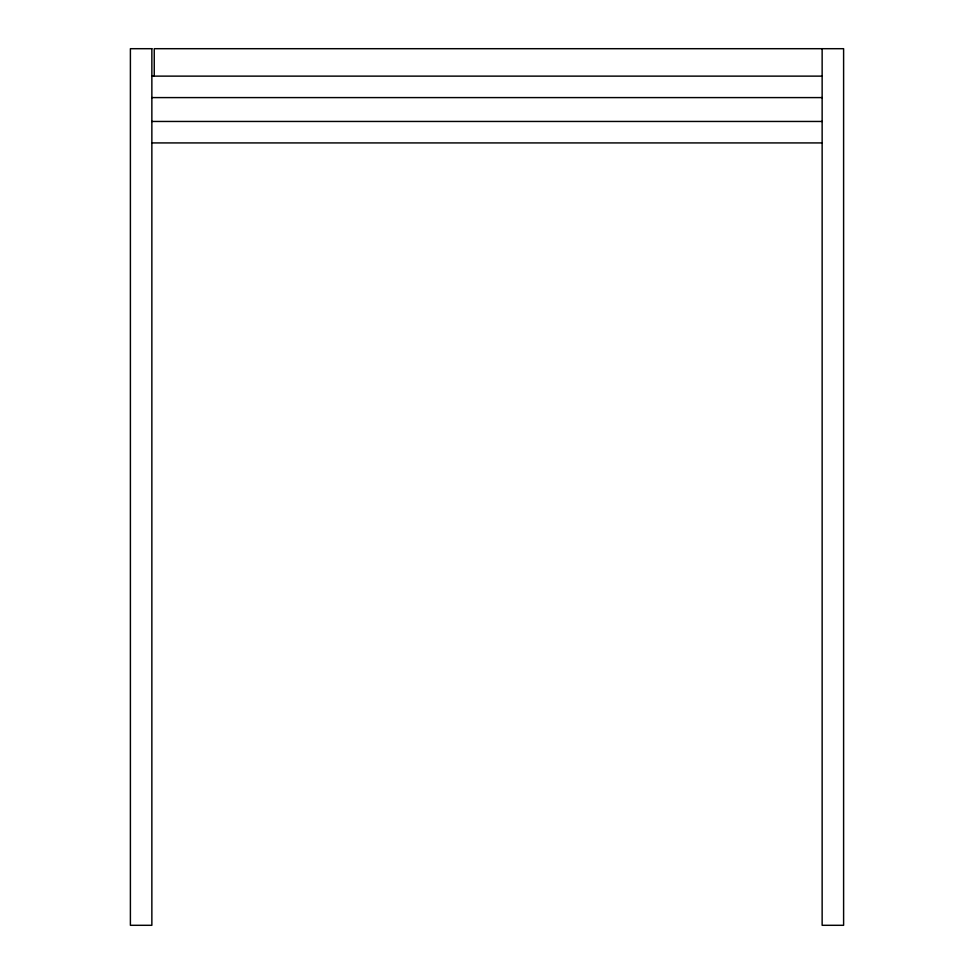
<?xml version="1.0" encoding="UTF-8"?>
<svg xmlns="http://www.w3.org/2000/svg" width="974" height="974" viewBox="0 0 974 974"><rect width="100%" height="100%" fill="white"/><g stroke="black" fill="none" stroke-linecap="round" stroke-linejoin="round"><path stroke-width="1.46" d="M151.859 76.13L822.141 76.13M151.859 97.595L822.141 97.595M151.859 121.458L822.141 121.458M151.859 142.922L822.141 142.922M822.141 48.7L822.141 925.3L843.606 925.3L843.606 48.7L154.245 48.7L154.245 76.13M151.859 48.7L130.394 48.7L130.394 925.3L151.859 925.3L151.859 48.7"/></g></svg>
